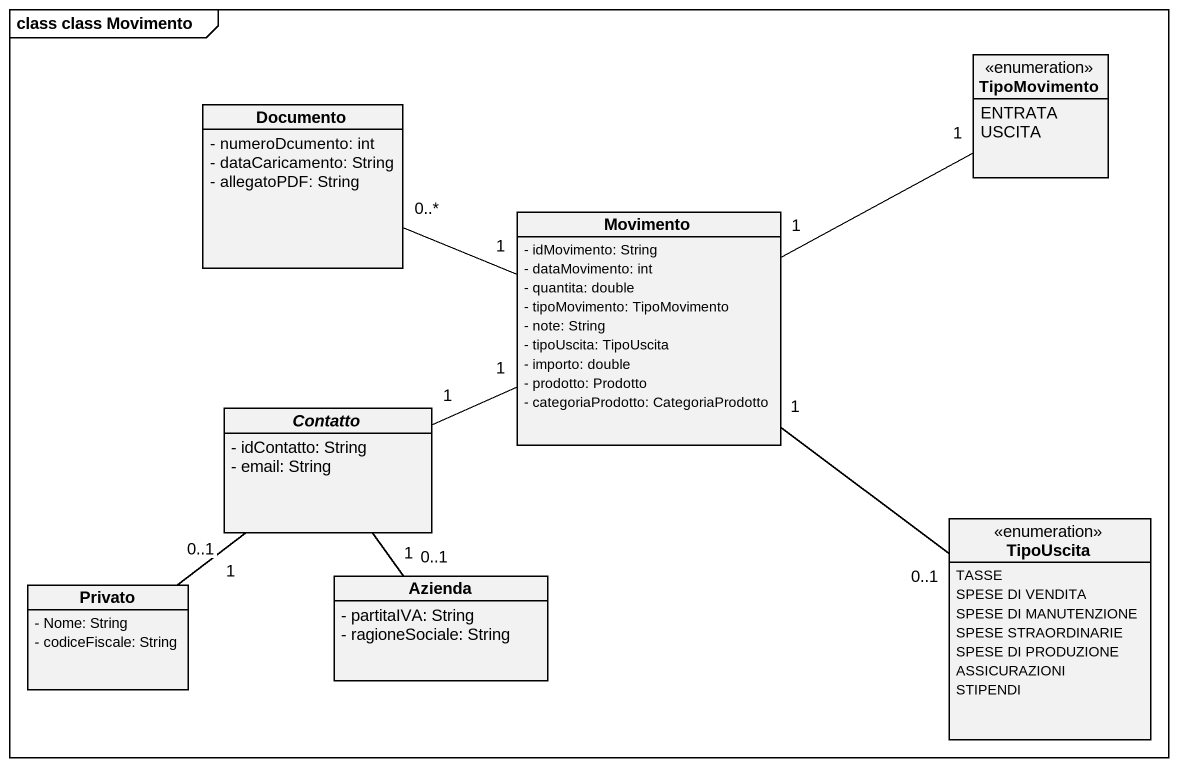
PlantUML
@startuml
mainframe class class Movimento
hide circle
hide empty members
skinparam classAttributeIconSize 0
enum TipoMovimento {
  ENTRATA
  USCITA
}
class Documento {
  - numeroDcumento: int
  - dataCaricamento: String
  - allegatoPDF: String
}
class Movimento {
  - idMovimento: String
  - dataMovimento: int
  - quantita: double
  - tipoMovimento: TipoMovimento
  - note: String
  - tipoUscita: TipoUscita
  - importo: double
  - prodotto: Prodotto
  - categoriaProdotto: CategoriaProdotto
}
abstract class Contatto {
  - idContatto: String
  - email: String
}
enum TipoUscita {
  TASSE
  SPESE DI VENDITA
  SPESE DI MANUTENZIONE
  SPESE STRAORDINARIE
  SPESE DI PRODUZIONE
  ASSICURAZIONI
  STIPENDI
}
class Privato {
  - Nome: String
  - codiceFiscale: String
}
class Azienda {
  - partitaIVA: String
  - ragioneSociale: String
}
Movimento "1" -right- "1" TipoMovimento
Movimento "1" -left- "0..*" Documento
Movimento "1" -left- "1" Contatto
Movimento "1" -- "0..1" TipoUscita
Contatto "1" -- "0..1" Privato
Contatto "1" -- "0..1" Azienda
@enduml
